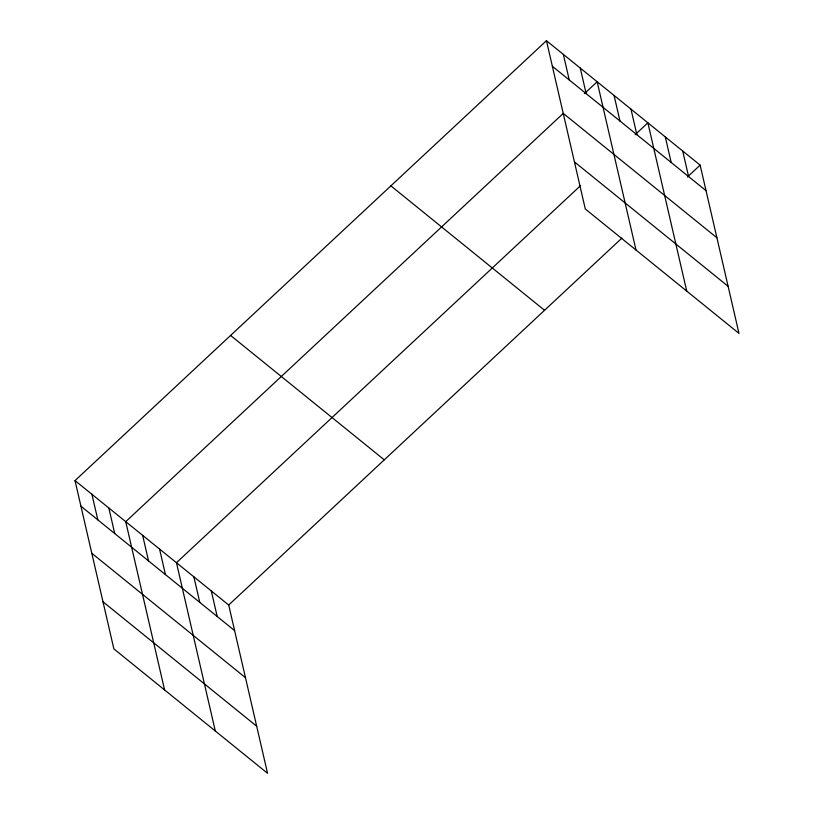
<?xml version="1.0" encoding="UTF-8"?>
<svg xmlns="http://www.w3.org/2000/svg" width="814" height="814" viewBox="0 0 814 814"><rect width="100%" height="100%" fill="white"/><g stroke="black" fill="none" stroke-linecap="round" stroke-linejoin="round"><path stroke-width="1.22" d="M75.02 480.606L228.703 605.026L267.552 773.3L113.868 648.88L75.02 480.606L546.448 40.7L700.132 165.12L738.98 333.394L585.297 208.974L546.448 40.7M562.586 114.021L125.732 521.662L164.591 689.936M584.421 93.641L597.161 81.756L636.009 250.03M580.555 185.633L176.455 562.718L215.303 731.003M635.144 134.697L647.873 122.812L686.731 291.097M228.703 605.026L621.886 238.126M687.392 177.004L700.132 165.12M552.35 66.27L706.033 190.69M563.217 113.37L716.91 237.78M574.419 161.884L728.103 286.304M390.873 185.867L544.556 310.287M230.586 335.439L384.279 459.849M80.922 506.176L234.605 630.596M91.799 553.276L245.482 677.686M103.002 601.79L256.685 726.21M682.712 151.017L688.613 176.587M665.292 136.915L671.194 162.495M630.972 109.127L636.874 134.707M614.061 95.442L619.973 121.021M580.26 68.071L586.161 93.641M563.349 54.385L569.251 79.955M211.284 590.923L217.196 616.493M193.874 576.821L199.776 602.391M159.544 549.033L165.456 574.613M142.643 535.347L148.545 560.927M108.832 507.977L114.733 533.546M91.931 494.291L97.833 519.861"/></g></svg>
